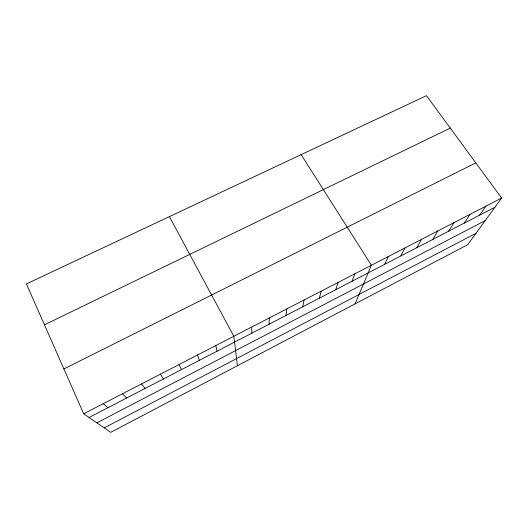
<?xml version="1.0" encoding="UTF-8"?>
<svg xmlns="http://www.w3.org/2000/svg" width="528" height="528" viewBox="0 0 528 528"><rect width="100%" height="100%" fill="white"/><g stroke="black" fill="none" stroke-linecap="round" stroke-linejoin="round"><path stroke-width="0.79" d="M269.003 324.271L269.333 317.942M285.958 315.487L286.803 308.92M302.742 306.794L304.088 300.003M319.354 298.188L321.182 291.172M335.795 289.667L338.105 282.44M352.064 281.239L354.842 273.801M355.06 303.89L371.402 265.254L301.151 154.625M384.595 264.383L388.291 256.535M400.851 255.968L404.996 247.916M416.935 247.632L421.522 239.382M432.854 239.382L437.877 230.941M448.615 231.218L454.06 222.585M464.211 223.139L470.072 214.322M479.648 215.14L485.918 206.144M501.6 198.046L467.742 244.649L110.722 432.346L83.668 413.78L26.4 283.912L426.479 95.654L501.6 198.046L83.668 413.78M104.221 427.878L475.999 233.284M96.888 422.849L485.212 220.598M89.074 417.49L494.934 207.22M63.895 368.94L475.801 162.881M44.444 324.832L450.278 128.099M103.184 403.702L107.963 407.708M122.483 393.743L126.641 398.026M141.557 383.896L145.114 388.456M160.426 374.161L163.383 378.992M169.402 216.625L233.825 336.27L237.435 365.726M179.078 364.525L181.46 369.626M197.531 355.001L199.346 360.36M215.78 345.583L217.034 351.193M251.678 327.056L251.863 333.155"/></g></svg>
